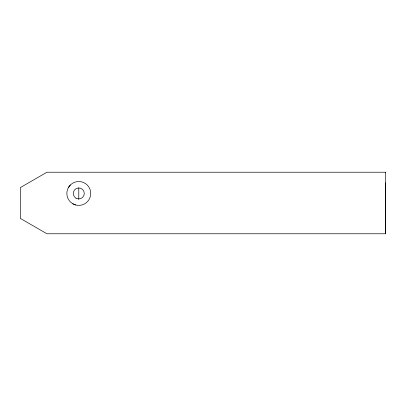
<?xml version="1.0" encoding="UTF-8"?>
<svg xmlns="http://www.w3.org/2000/svg" width="406" height="406" viewBox="0 0 406 406"><rect width="100%" height="100%" fill="white"/><g stroke="black" fill="none" stroke-linecap="round" stroke-linejoin="round"><path stroke-width="0.61" d="M78.784 199.234L78.784 187.927M385.664 193.662L385.664 193.048M385.664 185.364L385.664 184.75M68.447 187.481L70.339 185.009M385.406 204.264L385.664 204.248M385.685 172.225L46.949 172.225L20.3 187.613L20.3 218.387L46.949 233.775L385.7 233.775L385.649 172.225M72.816 203.792A11.941 11.941 0 0 0 90.726 193.449A11.941 11.941 0 0 0 72.816 183.111A11.941 11.941 0 0 0 72.816 203.792L75.694 204.984M385.7 233.775L385.649 182.837M76.023 198.23A5.517 5.517 0 0 0 84.301 193.449A5.517 5.517 0 0 0 76.023 188.673A5.517 5.517 0 0 0 76.023 198.23"/></g></svg>
